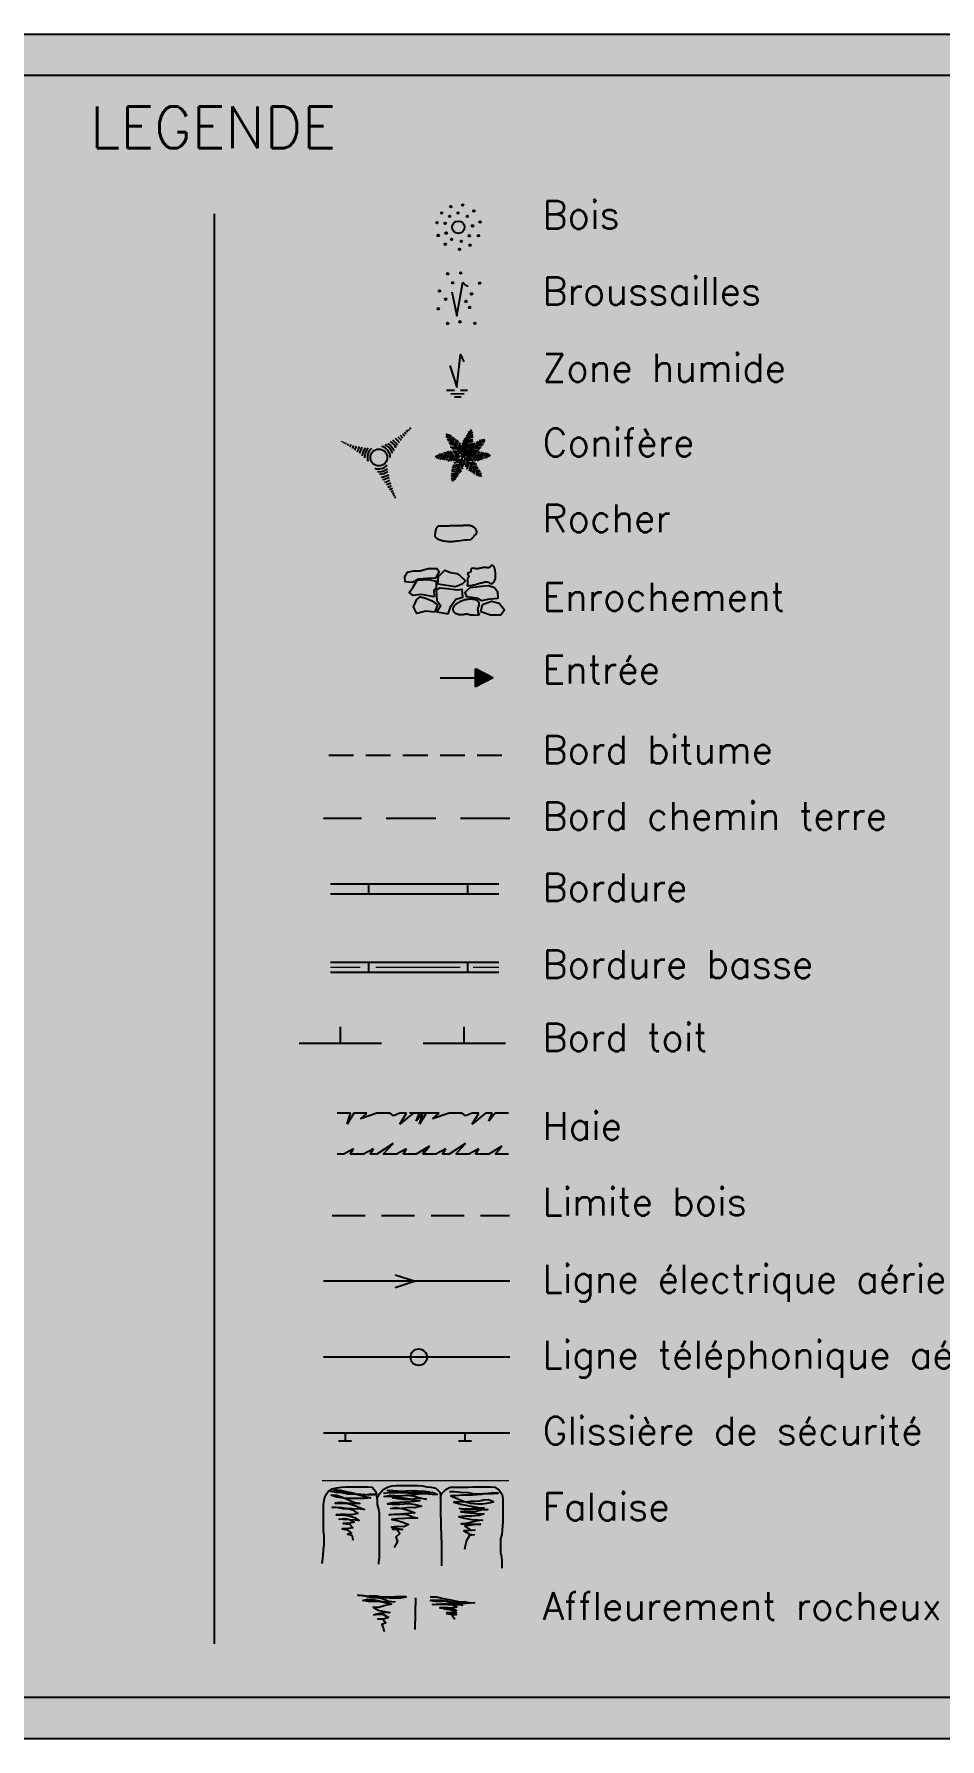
# Paper-space layout 'Legende' of a CAD drawing. Header units: millimetres. Extents: x 19 to 1130, y 28 to 365.
# Drawn here: x 211.6 to 266.5, y 27.6 to 130.8 of the extents above; entities that cross this region are included whole.
import ezdxf
from ezdxf.enums import TextEntityAlignment as Align

# ---------------------------------------------------------------- set-up
doc = ezdxf.new("R2010")
doc.units = ezdxf.units.MM
doc.header["$LTSCALE"] = 2
for name, pattern in [('CACHE2', [0.1875, 0.125, -0.0625]), ('DISCONTINU2', [0.375, 0.25, -0.125]), ('DISCONTINUX2', [1.5, 1, -0.5])]:
    doc.linetypes.add(name, pattern=pattern)
doc.layers.add('CARTOUCHE', color=7, linetype='Continuous')
doc.styles.add('17', font='romans.shx', dxfattribs={"oblique": 13.5, "height": 0.9})

# ---------------------------------------------------------------- blocks, each defined once
blk = doc.blocks.new('*X118')
at = {"color": 0}
for p, q in [((1.142, 0.885), (1.221, 0.965)), ((1.151, 0.904), (1.218, 0.97)), ((1.161, 0.922), (1.215, 0.976)), ((1.171, 0.941), (1.212, 0.982)), ((1.18, 0.959), (1.209, 0.988)), ((1.19, 0.978), (1.206, 0.994)), ((1.2, 0.996), (1.203, 0.999)), ((1.132, 0.867), (1.224, 0.959)), ((1.135, 0.861), (1.227, 0.953)), ((1.144, 0.861), (1.23, 0.947)), ((1.153, 0.861), (1.233, 0.941)), ((1.162, 0.861), (1.236, 0.935)), ((1.17, 0.861), (1.239, 0.93)), ((1.179, 0.861), (1.242, 0.924)), ((1.188, 0.861), (1.245, 0.918)), ((1.197, 0.861), (1.248, 0.912)), ((1.206, 0.861), (1.251, 0.906)), ((1.215, 0.861), (1.254, 0.9)), ((1.223, 0.861), (1.257, 0.895)), ((1.232, 0.861), (1.26, 0.889)), ((1.241, 0.861), (1.263, 0.883)), ((1.25, 0.861), (1.266, 0.877)), ((1.259, 0.861), (1.269, 0.871)), ((1.268, 0.861), (1.272, 0.866))]:
    blk.add_line(p, q, dxfattribs=at)
blk = doc.blocks.new('V070')
at = {"color": 0, "linetype": 'Continuous'}
for p, q in [((-0.001, 0.558), (-0.153, 0.69)), ((-0.127, 0.775), (-0.001, 0.658)), ((-0.001, 0.743), (-0.112, 0.865)), ((-0.101, 0.945), (-0.004, 0.844)), ((-0.004, 0.94), (-0.078, 1.025)), ((-0.041, 1.067), (-0.001, 1.009)), ((-0.004, 0.844), (-0.004, 0.849)), ((-0.001, 1.009), (0.051, 1.067)), ((0.085, 1.025), (-0.001, 0.94)), ((-0.001, 0.844), (0.118, 0.945)), ((0.148, 0.86), (-0.001, 0.743)), ((-0.001, 0.664), (0.17, 0.77)), ((0, 0.013), (0, 1.119)), ((0.193, 0.69), (0.007, 0.558)), ((-0.011, 0.006), (-1.014, 0.473)), ((-0.984, 0.414), (-0.914, 0.426)), ((-0.853, 0.394), (-0.961, 0.362)), ((-0.914, 0.426), (-0.945, 0.498)), ((-0.899, 0.309), (-0.766, 0.353)), ((-0.892, 0.51), (-0.851, 0.397)), ((-0.674, 0.314), (-0.831, 0.265)), ((-0.765, 0.357), (-0.806, 0.507)), ((-0.766, 0.353), (-0.771, 0.356)), ((-0.756, 0.213), (-0.597, 0.278)), ((-0.717, 0.498), (-0.674, 0.314)), ((-0.505, 0.236), (-0.69, 0.154)), ((-0.632, 0.09), (-0.409, 0.191)), ((-0.601, 0.281), (-0.625, 0.48)), ((-0.544, 0.467), (-0.502, 0.242)), ((-0.313, 0.146), (-0.536, 0.045)), ((-0.409, 0.191), (-0.505, 0.236)), ((-0.414, 0.193), (-0.464, 0.462)), ((-0.439, 0), (-0.217, 0.101)), ((-0.409, 0.191), (-0.409, 0.191)), ((-0.368, 0.417), (-0.318, 0.148)), ((-0.121, 0.056), (-0.343, -0.045)), ((-0.222, 0.103), (-0.272, 0.373)), ((-0.186, 0.611), (-0.001, 0.452)), ((-0.001, 0.345), (-0.186, 0.505)), ((-0.186, 0.399), (-0.001, 0.239)), ((-0.001, 0.133), (-0.186, 0.292)), ((-0.18, 0.305), (-0.125, 0.059)), ((-0.125, 0.059), (-0.13, 0.061)), ((-0.001, 0.457), (0.222, 0.616)), ((-0.001, 0.452), (-0.001, 0.558)), ((0.222, 0.51), (-0.001, 0.351)), ((-0.001, 0.452), (-0.001, 0.452)), ((-0.001, 0.245), (0.222, 0.404)), ((0.2, 0.292), (-0.001, 0.139)), ((-0.001, 0.139), (-0.001, 0.144)), ((0.01, 0.008), (0.916, 0.642)), ((0.108, 0.077), (0.132, 0.32)), ((0.113, 0.08), (0.117, 0.083)), ((0.354, 0.004), (0.113, 0.08)), ((0.125, -0.044), (0.338, 0.076)), ((0.219, 0.381), (0.195, 0.138)), ((0.2, 0.141), (0.458, 0.05)), ((0.437, 0.039), (0.224, -0.081)), ((0.282, 0.199), (0.306, 0.442)), ((0.545, 0.111), (0.287, 0.202)), ((0.324, -0.117), (0.537, 0.003)), ((0.393, 0.503), (0.369, 0.26)), ((0.369, 0.26), (0.456, 0.32)), ((0.369, 0.26), (0.369, 0.26)), ((0.373, 0.263), (0.632, 0.171)), ((0.456, 0.32), (0.477, 0.521)), ((0.675, 0.238), (0.46, 0.314)), ((0.562, 0.549), (0.539, 0.378)), ((0.543, 0.381), (0.728, 0.302)), ((0.608, 0.427), (0.644, 0.588)), ((0.789, 0.372), (0.608, 0.427)), ((0.716, 0.625), (0.689, 0.488)), ((0.689, 0.488), (0.693, 0.491)), ((0.691, 0.485), (0.841, 0.445)), ((0.767, 0.543), (0.794, 0.652)), ((0.887, 0.518), (0.769, 0.54)), ((0.85, 0.646), (0.825, 0.579)), ((0.825, 0.579), (0.903, 0.57)), ((-0.009, -0.007), (-0.857, -0.718)), ((-0.772, -0.648), (-0.85, -0.645)), ((-0.839, -0.593), (-0.719, -0.603)), ((-0.646, -0.542), (-0.8, -0.516)), ((-0.791, -0.717), (-0.772, -0.648)), ((-0.754, -0.438), (-0.569, -0.477)), ((-0.717, -0.606), (-0.734, -0.718)), ((-0.508, -0.426), (-0.699, -0.363)), ((-0.659, -0.684), (-0.644, -0.545)), ((-0.652, -0.295), (-0.431, -0.352)), ((-0.644, -0.545), (-0.648, -0.548)), ((-0.349, -0.293), (-0.615, -0.225)), ((-0.569, -0.477), (-0.591, -0.641)), ((-0.533, -0.157), (-0.268, -0.225)), ((-0.512, -0.594), (-0.504, -0.423)), ((-0.187, -0.157), (-0.452, -0.088)), ((-0.427, -0.358), (-0.43, -0.56)), ((-0.345, -0.29), (-0.427, -0.358)), ((-0.352, -0.034), (-0.106, -0.088)), ((-0.348, -0.534), (-0.345, -0.29)), ((-0.345, -0.29), (-0.345, -0.29)), ((-0.264, -0.221), (-0.267, -0.466)), ((0, -0.244), (-0.223, -0.403)), ((-0.223, -0.509), (0, -0.35)), ((0, -0.456), (-0.223, -0.615)), ((-0.2, -0.291), (0, -0.137)), ((-0.193, -0.689), (-0.007, -0.557)), ((-0.185, -0.398), (-0.183, -0.153)), ((0, -0.663), (-0.171, -0.769)), ((-0.106, -0.088), (-0.11, -0.092)), ((-0.102, -0.085), (-0.104, -0.33)), ((0, -0.012), (0, -1.118)), ((0, -0.132), (0.186, -0.291)), ((0, -0.137), (0, -0.143)), ((0.186, -0.397), (0, -0.238)), ((0, -0.344), (0.186, -0.504)), ((0.186, -0.61), (0, -0.45)), ((0, -0.45), (0, -0.45)), ((0, -0.45), (0, -0.557)), ((0, -0.557), (0.152, -0.689)), ((0.126, -0.774), (0, -0.657)), ((0.003, -0.353), (0.079, -0.112)), ((0.007, -0.009), (0.641, -0.916)), ((0.011, -0.004), (1.051, -0.382)), ((0.14, -0.199), (0.049, -0.457)), ((0.076, -0.108), (0.32, -0.132)), ((0.079, -0.112), (0.082, -0.117)), ((0.11, -0.544), (0.201, -0.286)), ((0.206, -0.287), (0.13, -0.046)), ((0.13, -0.046), (0.135, -0.048)), ((0.38, -0.219), (0.137, -0.195)), ((0.262, -0.373), (0.171, -0.631)), ((0.198, -0.282), (0.441, -0.306)), ((0.229, -0.083), (0.303, -0.346)), ((0.238, -0.675), (0.314, -0.46)), ((0.502, -0.393), (0.259, -0.369)), ((0.259, -0.369), (0.259, -0.369)), ((0.259, -0.369), (0.32, -0.456)), ((0.381, -0.543), (0.302, -0.727)), ((0.32, -0.456), (0.52, -0.477)), ((0.402, -0.383), (0.329, -0.119)), ((0.372, -0.789), (0.426, -0.608)), ((0.548, -0.561), (0.378, -0.538)), ((0.637, -0.033), (0.424, -0.153)), ((0.424, -0.153), (0.424, -0.153)), ((0.424, -0.153), (0.524, -0.19)), ((0.426, -0.608), (0.587, -0.644)), ((0.429, -0.155), (0.502, -0.419)), ((0.624, -0.715), (0.487, -0.688)), ((0.487, -0.688), (0.49, -0.693)), ((0.582, -0.416), (0.521, -0.197)), ((0.524, -0.19), (0.7, -0.092)), ((0.771, -0.145), (0.618, -0.224)), ((0.623, -0.226), (0.665, -0.423)), ((0.698, -0.253), (0.851, -0.19)), ((0.757, -0.433), (0.698, -0.253)), ((0.793, -0.288), (0.847, -0.434)), ((0.922, -0.228), (0.794, -0.284)), ((0.794, -0.284), (0.799, -0.286)), ((0.933, -0.43), (0.882, -0.32)), ((0.884, -0.317), (0.989, -0.276)), ((1.016, -0.325), (0.947, -0.344)), ((0.947, -0.344), (0.984, -0.413)), ((-0.148, -0.859), (0, -0.742)), ((0, -0.843), (-0.119, -0.944)), ((-0.085, -1.023), (0, -0.939)), ((0, -1.008), (-0.052, -1.066)), ((0, -0.742), (0.112, -0.864)), ((0.041, -1.066), (0, -1.008)), ((0.1, -0.944), (0.004, -0.843)), ((0.004, -0.843), (0.004, -0.848)), ((0.004, -0.939), (0.078, -1.023)), ((0.484, -0.69), (0.445, -0.841)), ((0.518, -0.887), (0.539, -0.769)), ((0.542, -0.766), (0.651, -0.793)), ((0.578, -0.825), (0.569, -0.903)), ((0.645, -0.849), (0.578, -0.825))]:
    blk.add_line(p, q, dxfattribs=at)

psp = doc.layouts.new('Legende')

# ---------------------------------------------------------------- hatches: boundary and pattern name
at = {"layer": 'CARTOUCHE'}
psp.add_hatch(color=255, dxfattribs=at).paths.add_polyline_path([(288.73, 27.56), (145.94, 27.56), (145.94, 130.83), (288.73, 130.83)])

# ---------------------------------------------------------------- linework, layer by layer
for p, q in [((239.76, 79.33), (229.56, 79.33)), ((239.76, 78.73), (229.56, 78.73)), ((231.87, 79.33), (231.87, 78.73)), ((237.87, 79.33), (237.87, 78.73)), ((239.76, 74.58), (229.56, 74.58)), ((231.87, 74.58), (231.87, 73.98)), ((237.87, 74.58), (237.87, 73.98)), ((239.76, 73.98), (229.56, 73.98))]:
    psp.add_line(p, q, dxfattribs=at)
at = {"layer": 'CARTOUCHE', "lineweight": 5}
for p, q in [((231.36, 74.28), (229.56, 74.28)), ((237.41, 74.28), (232.31, 74.28)), ((239.76, 74.28), (238.21, 74.28))]:
    psp.add_line(p, q, dxfattribs=at)
at = {"layer": 'CARTOUCHE', "color": 154}
for p, q in [((227.66, 69.7), (232.66, 69.7)), ((235.17, 69.7), (240.17, 69.7))]:
    psp.add_line(p, q, dxfattribs=at)
at = {"layer": 'CARTOUCHE', "color": 90, "linetype": 'ByBlock'}
for p, q in [((230.77, 65.47), (229.97, 65.47)), ((230.57, 64.8), (230.77, 65.47)), ((230.97, 65.47), (230.57, 64.8)), ((231.77, 65.47), (230.97, 65.47)), ((231.37, 65.13), (231.77, 65.47)), ((232.37, 65.47), (231.37, 65.13)), ((233.17, 65.47), (232.37, 65.47)), ((233.37, 65.3), (233.17, 65.47)), ((233.77, 65.47), (233.37, 65.3)), ((234.17, 65.47), (233.77, 65.47)), ((233.77, 64.8), (234.17, 65.47)), ((234.57, 65.47), (233.77, 64.8)), ((235.15, 65.47), (234.35, 65.47)), ((234.96, 65.47), (234.57, 65.47)), ((234.76, 64.97), (234.96, 65.47)), ((235.16, 65.47), (234.76, 64.97)), ((234.95, 64.8), (235.15, 65.47)), ((235.35, 65.47), (234.95, 64.8)), ((235.96, 65.47), (235.16, 65.47)), ((236.15, 65.47), (235.35, 65.47)), ((235.75, 65.13), (236.15, 65.47)), ((236.75, 65.47), (235.75, 65.13)), ((237.55, 65.47), (236.75, 65.47)), ((237.75, 65.3), (237.55, 65.47)), ((238.15, 65.47), (237.75, 65.3)), ((238.55, 65.47), (238.15, 65.47)), ((238.15, 64.8), (238.55, 65.47)), ((238.95, 65.47), (238.15, 64.8)), ((239.35, 65.47), (238.95, 65.47)), ((239.15, 64.97), (239.35, 65.47)), ((239.55, 65.47), (239.15, 64.97)), ((240.35, 65.47), (239.55, 65.47)), ((230.96, 63.3), (230.36, 62.97)), ((230.76, 62.97), (230.96, 63.3)), ((232.16, 63.3), (231.56, 62.97)), ((231.96, 62.97), (232.16, 63.3)), ((233.36, 63.63), (232.36, 62.97)), ((232.76, 62.97), (233.36, 63.63)), ((234.16, 63.3), (233.56, 62.97)), ((233.96, 62.97), (234.16, 63.3)), ((235.35, 63.3), (234.75, 62.97)), ((235.56, 63.47), (234.76, 62.97)), ((235.15, 62.97), (235.35, 63.3)), ((235.16, 62.97), (235.56, 63.47)), ((236.55, 63.3), (235.95, 62.97)), ((236.35, 62.97), (236.55, 63.3)), ((237.75, 63.63), (236.75, 62.97)), ((237.15, 62.97), (237.75, 63.63)), ((238.55, 63.3), (237.95, 62.97)), ((238.35, 62.97), (238.55, 63.3)), ((239.95, 63.47), (239.15, 62.97)), ((239.55, 62.97), (239.95, 63.47)), ((230.36, 62.97), (229.96, 62.97)), ((231.56, 62.97), (230.76, 62.97)), ((232.36, 62.97), (231.96, 62.97)), ((233.56, 62.97), (232.76, 62.97)), ((234.76, 62.97), (233.96, 62.97)), ((234.75, 62.97), (234.35, 62.97)), ((235.95, 62.97), (235.15, 62.97)), ((235.96, 62.97), (235.16, 62.97)), ((236.75, 62.97), (236.35, 62.97)), ((237.95, 62.97), (237.15, 62.97)), ((239.15, 62.97), (238.35, 62.97)), ((240.35, 62.97), (239.55, 62.97))]:
    psp.add_line(p, q, dxfattribs=at)
at = {"layer": 'CARTOUCHE', "color": 90, "linetype": 'DISCONTINUX2'}
psp.add_line((229.66, 59.26), (240.4, 59.26), dxfattribs=at)
at = {"layer": 'CARTOUCHE', "color": 1, "linetype": 'Continuous'}
psp.add_line((240.44, 55.28), (229.13, 55.28), dxfattribs=at)
at = {"layer": 'CARTOUCHE', "color": 3, "linetype": 'Continuous'}
psp.add_line((240.44, 50.68), (229.13, 50.68), dxfattribs=at)
at = {"layer": 'CARTOUCHE', "linetype": 'Continuous'}
psp.add_line((240.44, 46.08), (229.13, 46.08), dxfattribs=at)
at = {"layer": 'CARTOUCHE'}
psp.add_lwpolyline([(288.73, 27.56), (145.94, 27.56), (145.94, 130.83), (288.73, 130.83)], close=True, dxfattribs=at)
at = {"layer": 'CARTOUCHE', "lineweight": 25}
psp.add_lwpolyline([(286.23, 30.06), (148.44, 30.06), (148.44, 128.33), (286.23, 128.33), (286.23, 30.06)], dxfattribs=at)
at = {"layer": 'CARTOUCHE', "flags": 128}
psp.add_lwpolyline([(222.53, 33.31), (222.53, 119.94)], dxfattribs=at)
at = {"layer": 'CARTOUCHE', "color": 90}
psp.add_lwpolyline([(236.92, 115.22), (237.22, 113.77), (237.58, 115.81)], dxfattribs=at)
psp.add_lwpolyline([(237.58, 115.81, 0.070153), (237.64, 115.72, 0.070153), (237.72, 115.64, 0.065345), (237.81, 115.6, 0.065345), (237.91, 115.57)], format="xyb", dxfattribs=at)
at = {"layer": 'CARTOUCHE', "color": 130}
for points in [[(236.79, 110.75), (237.21, 109.45), (237.44, 111.41), (237.64, 110.98)], [(236.6, 109.26), (237.08, 109.26)], [(236.86, 109.04), (237.67, 109.05)], [(237.07, 108.85), (237.48, 108.85)], [(237.43, 109.26), (237.86, 109.26)]]:
    psp.add_lwpolyline(points, dxfattribs=at)
at = {"layer": 'CARTOUCHE', "color": 129}
for points in [[(238.03, 100.19), (237.86, 100.18), (237.7, 100.17), (237.56, 100.15), (237.44, 100.14), (237.32, 100.12), (237.21, 100.11), (237.12, 100.09), (237.02, 100.09), (236.94, 100.08), (236.85, 100.08), (236.77, 100.08), (236.69, 100.08), (236.61, 100.09), (236.53, 100.1), (236.46, 100.11), (236.39, 100.12), (236.32, 100.14), (236.26, 100.16), (236.2, 100.18), (236.14, 100.2), (236.09, 100.22), (236.04, 100.25), (236, 100.28), (235.97, 100.31), (235.94, 100.35), (235.92, 100.38), (235.91, 100.42), (235.91, 100.46), (235.91, 100.51), (235.91, 100.55), (235.92, 100.6), (235.93, 100.65), (235.94, 100.7), (235.95, 100.75), (235.96, 100.79), (235.97, 100.84), (235.99, 100.88), (236.01, 100.92), (236.02, 100.96), (236.04, 100.98), (236.06, 101.01), (236.08, 101.02), (236.11, 101.04), (236.13, 101.04), (236.16, 101.05), (236.19, 101.05), (236.22, 101.05), (236.25, 101.05), (236.29, 101.05), (236.33, 101.05), (236.38, 101.04), (236.42, 101.04), (236.47, 101.04), (236.51, 101.04), (236.56, 101.04), (236.61, 101.04), (236.65, 101.04), (236.7, 101.05), (236.75, 101.05), (236.79, 101.06), (236.84, 101.06), (236.89, 101.07), (236.95, 101.07), (237, 101.07), (237.07, 101.07), (237.13, 101.07), (237.2, 101.07), (237.27, 101.07), (237.33, 101.07), (237.4, 101.07), (237.46, 101.07), (237.52, 101.07), (237.58, 101.07), (237.63, 101.08), (237.68, 101.08), (237.72, 101.08), (237.77, 101.09), (237.81, 101.09), (237.85, 101.09), (237.89, 101.09), (237.93, 101.09), (237.97, 101.08), (238.01, 101.08), (238.05, 101.07), (238.09, 101.05), (238.12, 101.04), (238.16, 101.03), (238.19, 101.01), (238.22, 100.99), (238.24, 100.97), (238.27, 100.94), (238.29, 100.92), (238.31, 100.89), (238.33, 100.87), (238.34, 100.84), (238.36, 100.81), (238.37, 100.79), (238.38, 100.76), (238.39, 100.73), (238.4, 100.7), (238.4, 100.67), (238.4, 100.64), (238.4, 100.61), (238.39, 100.58), (238.37, 100.55), (238.36, 100.52), (238.33, 100.49), (238.29, 100.45), (238.25, 100.4), (238.19, 100.34), (238.12, 100.27), (238.03, 100.19)], [(234.52, 97.61), (234.08, 97.64), (234.06, 97.95), (234.23, 98.23), (234.6, 98.31), (234.99, 98.31), (235.48, 98.45), (236, 98.45), (236.15, 98.28), (235.92, 97.88), (235.43, 97.85), (234.89, 97.8), (234.52, 97.61)], [(236.07, 97.5), (236.1, 97.97), (236.49, 98.35), (236.84, 98.21), (237.21, 98.16), (237.42, 98.02), (237.74, 97.71), (237.55, 97.5), (237.13, 97.35), (236.07, 97.5)], [(235.85, 96.74), (235.06, 96.88), (234.57, 96.83), (234.32, 97), (234.55, 97.31), (234.82, 97.74), (235.5, 97.78), (235.97, 97.69), (235.97, 97.28), (235.83, 97.14), (235.85, 96.74)], [(236.69, 95.71), (236.86, 96.17), (237.15, 96.59), (237.59, 96.71), (237.55, 97.19), (237.25, 97.14), (236.61, 97.23), (236.19, 97.26), (235.97, 97.14), (236, 96.52), (236.24, 96.19), (236, 95.83), (236.69, 95.71)], [(239.71, 96.64), (239.07, 96.57), (238.73, 96.5), (238.43, 96.66), (237.82, 96.74), (237.72, 97.02), (238.02, 97.31), (238.7, 97.38), (239.14, 97.42), (239.51, 97.31), (239.69, 97.07), (239.71, 96.64)], [(235.87, 95.81), (235.33, 95.88), (234.8, 95.74), (234.6, 96.14), (234.8, 96.57), (234.99, 96.74), (235.31, 96.66), (235.73, 96.5), (236.04, 96.23), (235.87, 95.81)], [(238.58, 95.62), (238.4, 95.61), (238.26, 95.62), (238.15, 95.62), (238.06, 95.63), (237.99, 95.65), (237.93, 95.66), (237.88, 95.67), (237.84, 95.68), (237.8, 95.68), (237.76, 95.68), (237.71, 95.67), (237.67, 95.66), (237.62, 95.65), (237.58, 95.65), (237.53, 95.64), (237.49, 95.64), (237.44, 95.64), (237.39, 95.64), (237.34, 95.65), (237.29, 95.66), (237.25, 95.68), (237.2, 95.7), (237.16, 95.72), (237.12, 95.75), (237.09, 95.78), (237.06, 95.81), (237.04, 95.85), (237.02, 95.88), (237.01, 95.92), (237, 95.96), (237, 96), (237, 96.05), (237.02, 96.09), (237.04, 96.13), (237.06, 96.17), (237.09, 96.21), (237.12, 96.25), (237.16, 96.29), (237.2, 96.32), (237.25, 96.36), (237.29, 96.39), (237.34, 96.42), (237.39, 96.44), (237.44, 96.47), (237.49, 96.49), (237.55, 96.51), (237.6, 96.53), (237.66, 96.55), (237.71, 96.57), (237.77, 96.58), (237.83, 96.59), (237.89, 96.6), (237.95, 96.61), (238.01, 96.61), (238.07, 96.61), (238.13, 96.61), (238.19, 96.6), (238.24, 96.6), (238.3, 96.59), (238.35, 96.57), (238.39, 96.55), (238.43, 96.53), (238.47, 96.51), (238.5, 96.48), (238.52, 96.44), (238.54, 96.41), (238.55, 96.37), (238.55, 96.33), (238.55, 96.28), (238.55, 96.24), (238.54, 96.2), (238.53, 96.16), (238.51, 96.11), (238.5, 96.07), (238.49, 96.02), (238.48, 95.97), (238.49, 95.91), (238.5, 95.83), (238.53, 95.73), (238.58, 95.62)], [(239.88, 95.62), (239.25, 95.62), (238.68, 95.83), (238.77, 96.28), (239.32, 96.47), (239.78, 96.36), (240.11, 95.95), (239.88, 95.62)], [(229.05, 38.19), (229.11, 38.64), (229.14, 39.03), (229.17, 39.32), (229.17, 39.89), (229.14, 40.16), (229.14, 41.75), (229.17, 42.01), (229.23, 42.28), (229.41, 42.55), (229.67, 42.7), (229.94, 42.77), (230.21, 42.81), (230.47, 42.83), (231.82, 42.83), (232.08, 42.81), (232.31, 42.55), (232.35, 42.28), (232.39, 42.01), (232.39, 41.75), (232.46, 41.48), (232.51, 41.22), (232.51, 38.52), (232.46, 38.26), (232.46, 38.15)], [(229.77, 42.66), (230.15, 42.62), (230.57, 42.53), (230.84, 42.49), (231.11, 42.4), (231.4, 42.39), (231.9, 42.34), (232.27, 42.36), (231.98, 42.39), (231.67, 42.33), (231.15, 42.37), (230.63, 42.39), (230.15, 42.48), (229.89, 42.48), (229.56, 42.57), (229.88, 42.57), (230.14, 42.53), (230.41, 42.47), (230.67, 42.46), (230.94, 42.42), (231.21, 42.36), (231.66, 42.24), (231.99, 42.16), (231.63, 42.12), (230.76, 42.13), (230.45, 42.13), (230.18, 42.17), (229.92, 42.2), (229.61, 42.32), (229.92, 42.32), (230.29, 42.21), (230.66, 42.05), (231.04, 41.87), (231.34, 41.81), (230.94, 41.82), (230.53, 41.83), (230.12, 41.87), (229.84, 41.84), (230.13, 41.84), (230.62, 41.82), (231.04, 41.69), (231.36, 41.55), (231.63, 41.46), (231.37, 41.47), (230.85, 41.49), (230.33, 41.5), (229.92, 41.57), (229.66, 41.58), (230.09, 41.6), (230.5, 41.54), (230.89, 41.44), (231.22, 41.21), (230.86, 41.14), (230.48, 41.16), (230.17, 41.16), (229.91, 41.14), (230.32, 41.13), (230.7, 41.08), (231.01, 40.97), (231.3, 40.79), (231.04, 40.8), (230.69, 40.82), (230.34, 40.84), (230.08, 40.88), (230.42, 40.92), (230.71, 40.86), (231, 40.68), (230.73, 40.63), (230.33, 40.61), (230.71, 40.57), (230.92, 40.35), (230.53, 40.28), (230.27, 40.29), (230.57, 40.23), (230.84, 40.02), (230.59, 39.97), (230.86, 39.91), (230.91, 39.66), (230.9, 39.57)], [(232.38, 42.13), (232.51, 42.39), (232.75, 42.66), (233.02, 42.81), (233.28, 42.88), (233.55, 42.9), (234.87, 42.9), (235.14, 42.88), (235.4, 42.83), (235.67, 42.81), (235.94, 42.74), (236.2, 42.48), (236.22, 42.21), (236.22, 41.11), (236.24, 40.82), (236.24, 40.29), (236.27, 40.03), (236.27, 39.74), (236.29, 39.47), (236.29, 38.04)], [(232.77, 42.45), (233.12, 42.48), (233.47, 42.48), (234, 42.49), (234.5, 42.45), (235, 42.41), (235.28, 42.43), (235.71, 42.38), (236.03, 42.37), (235.72, 42.49), (235.28, 42.43), (234.99, 42.48), (234.7, 42.49), (234.36, 42.45), (234.06, 42.5), (233.78, 42.51), (233.31, 42.59), (233.02, 42.6), (233.37, 42.6), (233.87, 42.57), (234.4, 42.6), (234.86, 42.59), (235.25, 42.57), (235.54, 42.52), (235.24, 42.42), (234.76, 42.36), (234.46, 42.3), (234.17, 42.31), (233.83, 42.27), (233.55, 42.25), (233.27, 42.23), (232.81, 42.24), (233.19, 42.32), (233.47, 42.31), (233.75, 42.29), (234.24, 42.32), (234.64, 42.26), (234.98, 42.16), (235.35, 42.09), (234.99, 42.12), (234.71, 42.1), (234.4, 42.07), (234.12, 42.05), (233.65, 42.1), (233.32, 42.17), (233.6, 42.19), (233.99, 42.17), (234.36, 42.1), (234.66, 42.02), (234.98, 41.98), (234.67, 41.95), (234.19, 41.89), (233.74, 41.87), (233.32, 41.85), (233.01, 41.79), (233.3, 41.78), (233.76, 41.77), (234.03, 41.79), (234.31, 41.81), (234.71, 41.75), (235.08, 41.65), (234.65, 41.56), (234.36, 41.57), (233.88, 41.51), (233.49, 41.5), (233.21, 41.51), (233.51, 41.57), (233.88, 41.51), (234.33, 41.39), (234.67, 41.25), (234.29, 41.21), (233.81, 41.18), (233.53, 41.15), (233.11, 41.14), (233.42, 41.17), (233.84, 41.18), (234.2, 41.15), (234.55, 41.01), (234.84, 40.93), (234.49, 40.93), (234.04, 40.91), (233.62, 40.89), (233.27, 40.86), (233.61, 40.78), (233.95, 40.68), (234.29, 40.54), (234, 40.41), (233.61, 40.43), (233.26, 40.39), (233.93, 40.25), (233.61, 40.25), (233.32, 40.27), (233.61, 40.25), (233.77, 40), (233.53, 39.78), (233.62, 39.52), (233.44, 39.2), (233.45, 39.16)], [(236.22, 42.15), (236.29, 42.41), (236.55, 42.66), (236.82, 42.81), (237.9, 42.81), (238.19, 42.83), (239.25, 42.83), (239.52, 42.81), (239.78, 42.63), (239.96, 42.37), (240, 42.08), (240, 40.73), (239.98, 40.47), (239.96, 40.2), (239.94, 39.94), (239.87, 39.67), (239.87, 38.86), (239.92, 38.59), (239.94, 38.32), (239.94, 37.9)], [(236.77, 42.54), (237.07, 42.54), (237.44, 42.51), (237.91, 42.48), (238.19, 42.42), (238.53, 42.41), (238.83, 42.42), (239.16, 42.42), (239.43, 42.42), (239.73, 42.44), (239.45, 42.46), (238.97, 42.4), (238.71, 42.36), (238.45, 42.35), (238.19, 42.32), (237.88, 42.33), (237.59, 42.32), (237.12, 42.29), (236.86, 42.29), (237.28, 42.1), (237.62, 41.96), (238.05, 41.84), (238.5, 41.8), (238.76, 41.8), (239.18, 41.85), (239.43, 41.92), (239.13, 42.04), (238.84, 42.03), (238.59, 41.96), (238.29, 41.94), (238.02, 41.94), (237.74, 41.89), (237.33, 41.92), (237.03, 41.9), (237.46, 41.78), (237.86, 41.69), (238.31, 41.61), (238.6, 41.56), (238.87, 41.53), (238.53, 41.54), (238.11, 41.49), (237.65, 41.47), (237.37, 41.52), (237.71, 41.48), (238.14, 41.5), (238.55, 41.48), (238.83, 41.45), (239.09, 41.46), (238.76, 41.44), (238.3, 41.31), (237.82, 41.35), (237.46, 41.32), (237.8, 41.28), (238.25, 41.23), (238.6, 41.19), (238.86, 41.2), (238.59, 41.09), (238.13, 41.06), (237.7, 41.05), (237.34, 41.01), (237.69, 40.94), (238.12, 40.86), (238.49, 40.83), (238.77, 40.8), (238.48, 40.76), (238.13, 40.69), (237.79, 40.6), (237.49, 40.59), (237.76, 40.59), (238.09, 40.58), (238.4, 40.57), (238.66, 40.57), (238.24, 40.53), (237.98, 40.49), (237.7, 40.44), (238.02, 40.23), (238.3, 40.21), (237.91, 40.17), (237.64, 40.16), (238, 39.96), (238.27, 39.93), (237.98, 39.89), (237.8, 39.57), (237.72, 39.25), (237.68, 39.03)], [(231.88, 36.23), (232.35, 36.23), (232.87, 36.12), (233.36, 36.08), (233.82, 36.11), (234.14, 36.17), (233.61, 36.19), (233.33, 36.15), (232.98, 36.16), (232.65, 36.14), (232.36, 36.1), (232.07, 36.1), (231.58, 36.22), (231.21, 36.27), (231.7, 36.23), (232.17, 36.15), (232.63, 36.09), (233.09, 35.91), (233.46, 35.86), (233.12, 35.84), (232.74, 35.84), (232.34, 35.88), (231.86, 35.88), (231.53, 35.94), (231.8, 36.02), (232.2, 35.99), (232.53, 35.92), (232.93, 35.8), (233.26, 35.73), (232.87, 35.64), (232.5, 35.52), (232.15, 35.53), (232.44, 35.36), (232.82, 35.28), (233.15, 35.21), (232.82, 35.19), (232.54, 35.15), (232.18, 35.08), (232.46, 35.12), (232.78, 35.09), (233.07, 34.92), (232.77, 34.82), (232.42, 34.84), (232.73, 34.81), (232.92, 34.59), (232.67, 34.48), (232.78, 34.23), (232.81, 34.07)], [(235.6, 36.17), (235.99, 36.16), (236.39, 36.07), (236.83, 35.98), (237.39, 35.86), (237.66, 35.88), (237.94, 35.82), (238.29, 35.8), (237.55, 35.75), (237.04, 35.83), (236.76, 35.85), (236.28, 35.94), (235.89, 35.95), (235.62, 35.94), (236.05, 35.89), (236.56, 35.92), (236.84, 35.86), (237.24, 35.77), (237.56, 35.67), (237.16, 35.69), (236.69, 35.69), (236.42, 35.71), (236.03, 35.69), (235.75, 35.71), (236.49, 35.76), (236.88, 35.75), (237.21, 35.53), (236.9, 35.47), (236.47, 35.52), (236.19, 35.5), (236.59, 35.49), (236.9, 35.47), (237.19, 35.33), (236.79, 35.39), (236.43, 35.44), (236.83, 35.39), (237.15, 35.25), (236.88, 35.2), (236.61, 35.22), (236.92, 35.24), (237.19, 35.22), (236.93, 35.08), (236.61, 35.14), (236.92, 35.16), (237.2, 35.1), (236.93, 35.04), (237.1, 34.82)], [(234.72, 36.11), (234.68, 34.19)]]:
    psp.add_lwpolyline(points, dxfattribs=at)
psp.add_lwpolyline([(237.84, 97.4, 0.015114), (238.17, 97.45, 0.020943), (238.4, 97.5, 0.017852), (238.68, 97.58, -0.022353), (238.9, 97.64, -0.22707), (239.18, 97.58, 0.309946), (239.39, 97.57, 0.106458), (239.47, 97.64, 0.076071), (239.54, 97.78, 0.060342), (239.57, 97.94, 0.0361), (239.56, 98.21, 0.075105), (239.48, 98.55, 0.222566), (239.39, 98.64, 0.349325), (239.25, 98.58, -0.274224), (239.09, 98.5, -0.050818), (238.98, 98.51, 0.075986), (238.9, 98.52, 0.051071), (238.76, 98.49, -0.02964), (238.53, 98.45, -0.105163), (238.26, 98.46, 0.189815), (238.11, 98.45, 0.311483), (238.07, 98.37, -0.194666), (238.04, 98.26, -0.219605), (237.93, 98.2, 0.376857), (237.87, 98.14, 0.225308), (237.9, 98.06, -0.197646), (237.94, 97.97, -0.007911), (237.94, 97.95, -0.019867), (237.94, 97.95, -0.331946), (237.91, 97.91, 0.281267), (237.87, 97.88, 0.100089), (237.86, 97.78, -0.050592), (237.87, 97.59, -0.016405), (237.86, 97.51, -0.013419), (237.84, 97.4)], format="xyb", dxfattribs=at)
at = {"layer": 'CARTOUCHE'}
for points in [[(238.35, 91.29), (238.35, 92.38)], [(239.4, 91.83), (238.35, 92.38)], [(236.2, 91.83), (239.4, 91.83)], [(239.4, 91.83), (238.35, 91.29)]]:
    psp.add_lwpolyline(points, dxfattribs=at)
at = {"layer": 'CARTOUCHE', "linetype": 'CACHE2', "lineweight": 25, "ltscale": 6}
psp.add_lwpolyline([(239.95, 87.13), (229.39, 87.13)], dxfattribs=at)
at = {"layer": 'CARTOUCHE', "linetype": 'DISCONTINU2', "ltscale": 6}
psp.add_lwpolyline([(240.44, 83.32), (229.13, 83.32)], dxfattribs=at)
at = {"layer": 'CARTOUCHE', "color": 154}
for points in [[(230.16, 69.7), (230.16, 70.7)], [(237.67, 69.7), (237.67, 70.7)]]:
    psp.add_lwpolyline(points, dxfattribs=at)
at = {"layer": 'CARTOUCHE', "color": 1}
psp.add_lwpolyline([(233.49, 55.68), (234.69, 55.28), (233.49, 54.88)], dxfattribs=at)
at = {"layer": 'CARTOUCHE', "linetype": 'Continuous'}
for points in [[(230.84, 45.6), (230.04, 45.6)], [(230.44, 46.08), (230.44, 45.6)], [(238.11, 45.6), (237.31, 45.6)], [(237.71, 46.08), (237.71, 45.6)]]:
    psp.add_lwpolyline(points, dxfattribs=at)
at = {"layer": 'CARTOUCHE', "linetype": 'Continuous', "lineweight": 20}
psp.add_lwpolyline([(240.37, 43.19), (229.06, 43.19)], dxfattribs=at)
at = {"layer": 'CARTOUCHE', "color": 90}
for centre, radius in [((236.3, 119.99), 0.05), ((236.78, 119.79), 0.05), ((236.85, 120.37), 0.05), ((237.29, 119.99), 0.05), ((237.57, 120.47), 0.05), ((237.85, 119.79), 0.05), ((238.25, 120.11), 0.05), ((236.02, 119.4), 0.05), ((236.51, 119.36), 0.05), ((236.57, 118.77), 0.05), ((237.31, 119.13), 0.375), ((238.17, 119.21), 0.05), ((238.63, 119.44), 0.05), ((236.09, 118.63), 0.05), ((236.52, 118.1), 0.05), ((236.9, 118.4), 0.05), ((237.38, 117.79), 0.05), ((237.49, 118.27), 0.05), ((237.98, 118.61), 0.05), ((238.02, 118.04), 0.05), ((238.53, 118.62), 0.05), ((236.66, 116.31), 0.05), ((236.97, 115.76), 0.05), ((237.45, 116.36), 0.05), ((238.6, 115.74), 0.05), ((236.17, 115.27), 0.05), ((236.54, 114.77), 0.05), ((237.77, 114.63), 0.05), ((238.11, 115.09), 0.05), ((236.1, 114.19), 0.05), ((238, 114.27), 0.05), ((236.66, 113.3), 0.05), ((237.41, 113.4), 0.05), ((238.31, 113.31), 0.05), ((232.49, 105.18), 0.507)]:
    psp.add_circle(centre, radius, dxfattribs=at)
at = {"layer": 'CARTOUCHE', "color": 3}
psp.add_circle((234.91, 50.68), 0.5, dxfattribs=at)
at = {"layer": 'CARTOUCHE', "color": 90}
for centre, radius, start, end in [((232.49, 105.18), 1.7, 37.3418, 46.6984), ((232.49, 105.18), 1.87, 38.7041, 45.5236), ((232.49, 105.18), 2.04, 39.7073, 44.743), ((232.49, 105.18), 2.2, 40.4549, 44.1973), ((232.49, 105.18), 2.34, 40.9802, 44.2462), ((232.49, 105.18), 2.47, 41.1689, 43.5083), ((232.58, 105.27), 2.47, 41.1689, 43.5083), ((232.49, 105.18), 2.47, 156.2934, 157.4217), ((232.49, 105.18), 2.32, 156.0975, 157.853), ((232.49, 105.18), 2.2, 156.0461, 158.2808), ((232.49, 105.18), 2.04, 155.8599, 159.0208), ((232.49, 105.18), 1.87, 155.3964, 160.0963), ((232.49, 105.18), 1.7, 154.4405, 161.5579), ((232.49, 105.18), 1.53, 153.0547, 163.3883), ((232.49, 105.18), 1.35, 151.0729, 165.8763), ((232.49, 105.18), 1.2, 148.6916, 168.7481), ((232.49, 105.18), 1.01, 144.7758, 173.7628), ((232.49, 105.18), 0.862, 139.3523, 180.8993), ((232.49, 105.18), 0.697, 129.7392, 199.4593), ((232.49, 105.18), 0.697, 0.0342, 75.5177), ((232.49, 105.18), 0.862, 15.7436, 63.545), ((232.49, 105.18), 1.01, 23.1015, 57.8218), ((232.49, 105.18), 1.2, 28.8582, 53.423), ((232.49, 105.18), 1.35, 32.3953, 50.6958), ((232.49, 105.18), 1.53, 35.3817, 48.3688), ((232.49, 105.18), 0.697, 248.9959, 319.1846), ((232.49, 105.18), 0.862, 264.3369, 307.0816), ((232.49, 105.18), 1.01, 271.8602, 303.0864), ((232.49, 105.18), 1.2, 277.485, 299.8137), ((232.49, 105.18), 1.35, 280.7643, 297.7791), ((232.49, 105.18), 1.53, 283.5326, 296.1471), ((232.49, 105.18), 1.7, 285.5683, 295.0784), ((232.49, 105.18), 1.87, 287.2141, 294.3328), ((232.49, 105.18), 2.04, 288.5714, 293.8236), ((232.49, 105.18), 2.2, 289.6146, 293.4862), ((232.49, 105.18), 2.33, 290.2378, 293.3034), ((232.49, 105.18), 2.46, 290.7761, 293.016), ((232.56, 105.05), 2.46, 290.8444, 293.016)]:
    psp.add_arc(centre, radius, start, end, dxfattribs=at)

# ---------------------------------------------------------------- block references
at = {"layer": 'CARTOUCHE', "color": 90, "xscale": 1.5, "yscale": 1.5, "zscale": 1.9999999724343, "rotation": 92.04642054389487}
psp.add_blockref('V070', (237.59, 105.27), dxfattribs=at)
at = {"layer": 'CARTOUCHE', "xscale": 7.500000000000032, "yscale": 7.500000000000032, "zscale": 7.500000000000032, "rotation": 270.1936509999999}
psp.add_blockref('*X118', (231.86, 100.82), dxfattribs=at)

# ---------------------------------------------------------------- texts
at = {"layer": 'CARTOUCHE', "style": '17'}
psp.add_text('LEGENDE', height=2.521, dxfattribs=at).set_placement((222.44, 125.18), align=Align.MIDDLE)
at = {"layer": 'CARTOUCHE', "color": 7, "style": '17'}
for s, height, p in [('Bois', 1.68, (242.41, 119.04)), ('Broussailles', 1.6804, (242.41, 114.42)), ('Zone humide', 1.6804, (242.41, 109.77)), ('Rocher', 1.68, (242.41, 100.66)), ('Enrochement', 1.6804, (242.41, 95.9)), ('Entrée', 1.68, (242.41, 91.5)), ('Bord bitume', 1.6804, (242.41, 86.64)), ('Bord chemin terre', 1.6804, (242.41, 82.63)), ('Bordure', 1.68, (242.41, 78.3)), ('Bordure basse', 1.6804, (242.41, 73.65)), ('Bord toit', 1.68, (242.41, 69.21)), ('Haie', 1.68, (242.41, 63.85)), ('Limite bois', 1.6804, (242.41, 59.26)), ('Ligne électrique aérienne', 1.6804, (242.41, 54.59)), ('Ligne téléphonique aérienne', 1.6804, (242.41, 49.99)), ('Glissière de sécurité', 1.6804, (242.41, 45.39)), ('Falaise', 1.68, (242.41, 40.79)), ('Affleurement rocheux', 1.6804, (242.41, 34.77))]:
    psp.add_text(s, height=height, dxfattribs=at).set_placement(p)
at = {"layer": 'CARTOUCHE', "color": 0, "style": '17'}
psp.add_text('Conifère', height=1.68, rotation=0, dxfattribs=at).set_placement((242.41, 105.25))

doc.saveas('drawing.dxf')
